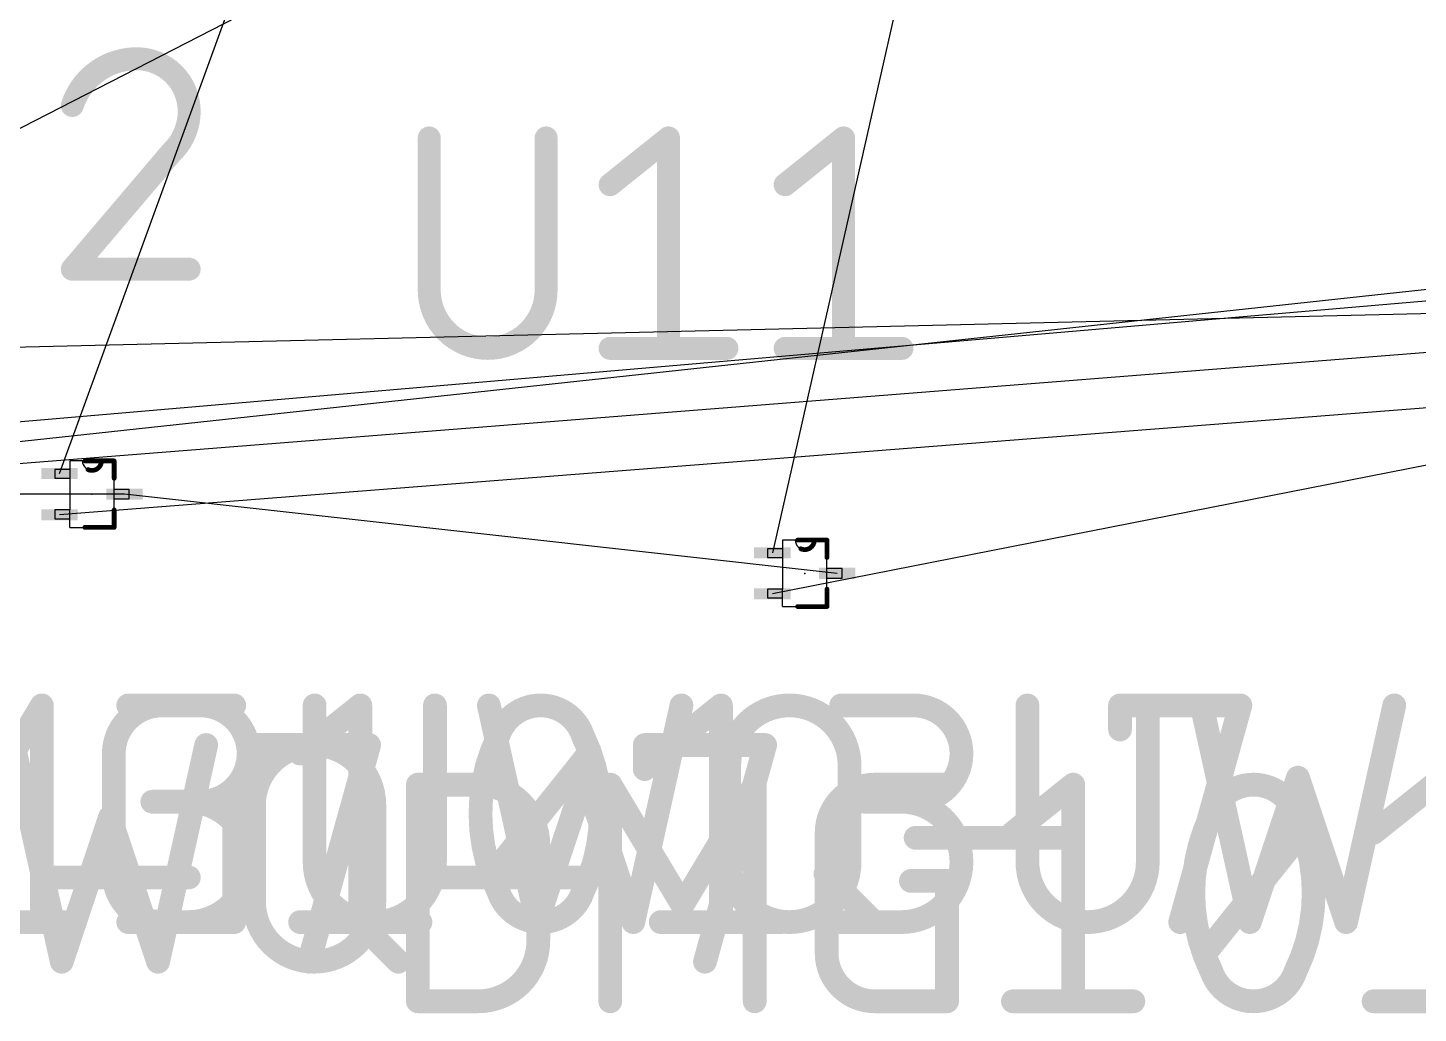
# Model space of a CAD drawing. Extents: x -132 to 159, y -19 to 91.
# Drawn here: x -54.13 to -9.54, y -19.18 to 12.41 of the extents above; entities that cross this region are included whole.
import ezdxf

# ---------------------------------------------------------------- set-up
doc = ezdxf.new("R2010")
doc.units = 0
for name, color, linetype in [('1', 22, 'CONTINUOUS'), ('19', 53, 'CONTINUOUS'), ('21', 253, 'CONTINUOUS'), ('23', 7, 'CONTINUOUS'), ('25', 253, 'CONTINUOUS'), ('27', 253, 'CONTINUOUS'), ('51', 253, 'CONTINUOUS')]:
    doc.layers.add(name, color=color, linetype=linetype)

# ---------------------------------------------------------------- blocks, each defined once
blk = doc.blocks.new('RECT')
blk.add_solid([(-0.5, -0.5), (0.5, -0.5), (-0.5, 0.5), (0.5, 0.5)])

msp = doc.modelspace()

# ---------------------------------------------------------------- linework, layer by layer
at = {"layer": '19'}
for p, q in [((-53.1114, -1.8796), (-38.1, 39.37)), ((-20.32, 39.37), (-30.2514, -4.4196)), ((-75.9714, -1.8796), (-20.32, 26.67)), ((26.34, 6.705), (-103.9114, -4.4704)), ((3.48, 5.405), (-75.9714, -3.2004)), ((26.34, 5.405), (-30.2514, -5.7404)), ((-120.4214, 0.6096), (26.34, 4.105)), ((9.22, 3.455), (-91.2114, -4.4704)), ((32.08, 3.455), (-53.1114, -3.2004)), ((-51.0286, -2.54), (-73.8886, -2.54)), ((-28.1686, -5.08), (-51.0286, -2.54))]:
    msp.add_line(p, q, dxfattribs=at)
at = {"layer": '21', "const_width": 0.1524}
for points in [[(-51.7652, -1.4732), (-52.2986, -1.4732)], [(-51.3588, -1.4732), (-51.7652, -1.4732)], [(-51.3588, -2.032), (-51.3588, -1.4732)], [(-51.3588, -3.6068), (-51.3588, -3.048)], [(-52.2986, -3.6068), (-51.3588, -3.6068)], [(-28.9052, -4.0132), (-29.4386, -4.0132)], [(-28.4988, -4.0132), (-28.9052, -4.0132)], [(-28.4988, -4.572), (-28.4988, -4.0132)], [(-28.4988, -6.1468), (-28.4988, -5.588)], [(-29.4386, -6.1468), (-28.4988, -6.1468)]]:
    msp.add_lwpolyline(points, dxfattribs=at)
at = {"layer": '21'}
for points, const_width in [([(-52.2986, -1.4351, 1), (-52.2986, -1.5113)], 0.0762), ([(-52.197, -1.7526, 0.543), (-51.7652, -1.4732)], 0.1524), ([(-52.1814, -1.7178, 1), (-52.2126, -1.7874)], 0.0762), ([(-51.7652, -1.4351, 1), (-51.7652, -1.5113)], 0.0762), ([(-51.7271, -1.4733, 1), (-51.8033, -1.4731)], 0.0762), ([(-51.7652, -1.5113, 1), (-51.7652, -1.4351)], 0.0762), ([(-51.3207, -1.4732, 1), (-51.3969, -1.4732)], 0.0762), ([(-51.3588, -1.5113, 1), (-51.3588, -1.4351)], 0.0762), ([(-51.3969, -2.032, 1), (-51.3207, -2.032)], 0.0762), ([(-51.3207, -3.048, 1), (-51.3969, -3.048)], 0.0762), ([(-52.2986, -3.5687, 1), (-52.2986, -3.6449)], 0.0762), ([(-51.3588, -3.6449, 1), (-51.3588, -3.5687)], 0.0762), ([(-51.3969, -3.6068, 1), (-51.3207, -3.6068)], 0.0762), ([(-29.4386, -3.9751, 1), (-29.4386, -4.0513)], 0.0762), ([(-29.337, -4.2926, 0.543), (-28.9052, -4.0132)], 0.1524), ([(-28.9052, -3.9751, 1), (-28.9052, -4.0513)], 0.0762), ([(-28.8671, -4.0133, 1), (-28.9433, -4.0131)], 0.0762), ([(-28.9052, -4.0513, 1), (-28.9052, -3.9751)], 0.0762), ([(-28.4607, -4.0132, 1), (-28.5369, -4.0132)], 0.0762), ([(-28.4988, -4.0513, 1), (-28.4988, -3.9751)], 0.0762), ([(-29.3214, -4.2578, 1), (-29.3526, -4.3274)], 0.0762), ([(-28.5369, -4.572, 1), (-28.4607, -4.572)], 0.0762), ([(-28.4607, -5.588, 1), (-28.5369, -5.588)], 0.0762), ([(-29.4386, -6.1087, 1), (-29.4386, -6.1849)], 0.0762), ([(-28.5369, -6.1468, 1), (-28.4607, -6.1468)], 0.0762), ([(-28.4988, -6.1849, 1), (-28.4988, -6.1087)], 0.0762)]:
    msp.add_lwpolyline(points, format="xyb", dxfattribs=dict(at, const_width=const_width))
at = {"layer": '23'}
for p in [(-52.07, -2.54), (-29.21, -5.08)]:
    msp.add_point(p, dxfattribs=at)
at = {"layer": '25'}
for points, const_width in [([(-50.6393, 11.4212, 0.3252), (-52.7011, 9.9217)], 0.7366), ([(-50.6393, 11.6054, 1), (-50.6392, 11.2371)], 0.3683), ([(-48.9523, 9.7343, 0.4142), (-50.6393, 11.4212)], 0.7366), ([(-50.6392, 11.2371, 1), (-50.6393, 11.6054)], 0.3683), ([(-52.8763, 9.9784, 1), (-52.5259, 9.865)], 0.3683), ([(-49.5146, 8.4222, 0.2053), (-48.9523, 9.7343)], 0.7366), ([(-48.7681, 9.7343, 1), (-49.1364, 9.7343)], 0.3683), ([(-49.1364, 9.7343, 1), (-48.7681, 9.7343)], 0.3683), ([(-41.0707, 8.8812, 1), (-41.439, 8.8812)], 0.3683), ([(-37.3219, 8.8812, 1), (-37.6902, 8.8812)], 0.3683), ([(-33.3958, 8.8812, 1), (-33.7641, 8.8812)], 0.3683), ([(-33.465, 8.7374, 1), (-33.695, 9.025)], 0.3683), ([(-27.7825, 8.8812, 1), (-28.1508, 8.8812)], 0.3683), ([(-27.8516, 8.7374, 1), (-28.0817, 9.025)], 0.3683), ([(-49.6416, 8.5555, 1), (-49.3876, 8.2888)], 0.3683), ([(-49.3743, 8.3029, 1), (-49.6549, 8.5415)], 0.3683), ([(-35.5694, 7.5255, 1), (-35.3393, 7.2379)], 0.3683), ([(-29.9561, 7.5255, 1), (-29.726, 7.2379)], 0.3683), ([(-52.7011, 4.8576, 1), (-52.7011, 4.4893)], 0.3683), ([(-52.8414, 4.7927, 1), (-52.5608, 4.5541)], 0.3683), ([(-48.9523, 4.4893, 1), (-48.9523, 4.8576)], 0.3683), ([(-41.0707, 4.0078, 1), (-41.439, 4.0078)], 0.3683), ([(-41.439, 4.0078, 1), (-41.0707, 4.0078)], 0.3683), ([(-41.2548, 4.0078, 1), (-37.506, 4.0078)], 0.7366), ([(-37.3219, 4.0078, 1), (-37.6902, 4.0078)], 0.3683), ([(-37.6902, 4.0078, 1), (-37.3219, 4.0078)], 0.3683), ([(-35.4544, 2.3176, 1), (-35.4544, 1.9493)], 0.3683), ([(-33.7641, 2.1334, 1), (-33.3958, 2.1334)], 0.3683), ([(-31.7056, 1.9493, 1), (-31.7056, 2.3176)], 0.3683), ([(-29.8411, 2.3176, 1), (-29.8411, 1.9493)], 0.3683), ([(-28.1508, 2.1334, 1), (-27.7825, 2.1334)], 0.3683), ([(-26.0923, 1.9493, 1), (-26.0923, 2.3176)], 0.3683)]:
    msp.add_lwpolyline(points, format="xyb", dxfattribs=dict(at, const_width=const_width))
at = {"layer": '25', "const_width": 0.7366}
for points in [[(-41.2548, 8.8812), (-41.2548, 4.0078)], [(-37.506, 4.0078), (-37.506, 8.8812)], [(-35.4544, 7.3817), (-33.58, 8.8812)], [(-33.58, 8.8812), (-33.58, 2.1334)], [(-29.8411, 7.3817), (-27.9667, 8.8812)], [(-27.9667, 8.8812), (-27.9667, 2.1334)], [(-49.5146, 8.4222), (-52.7011, 4.6734)], [(-52.7011, 4.6734), (-48.9523, 4.6734)], [(-35.4544, 2.1334), (-31.7056, 2.1334)], [(-29.8411, 2.1334), (-26.0923, 2.1334)]]:
    msp.add_lwpolyline(points, dxfattribs=at)
at = {"layer": '27', "const_width": 0.762}
for points in [[(-55.9931, -13.1748), (-53.6771, -9.3147)], [(-53.6771, -9.3147), (-53.6771, -16.2629)], [(-50.9063, -9.3147), (-48.5903, -9.3147)], [(-49.8255, -9.3147), (-47.5094, -9.3147)], [(-45.3942, -10.8588), (-43.4641, -9.3147)], [(-44.9309, -9.3147), (-44.9309, -14.3329)], [(-43.4641, -9.3147), (-43.4641, -16.2629)], [(-41.0708, -14.3329), (-41.0708, -9.3147)], [(-39.3426, -9.3147), (-37.7985, -16.2629)], [(-34.7105, -16.2629), (-33.1664, -9.3147)], [(-33.8289, -10.8588), (-31.8989, -9.3147)], [(-31.8989, -9.3147), (-31.8989, -16.2629)], [(-28.0463, -9.3147), (-25.7303, -9.3147)], [(-22.0709, -9.3147), (-22.0709, -14.3329)], [(-19.1019, -10.0868), (-19.1019, -9.3147)], [(-19.1019, -9.3147), (-15.2418, -9.3147)], [(-18.2108, -14.3329), (-18.2108, -9.3147)], [(-15.2418, -9.3147), (-17.1719, -16.2629)], [(-16.4826, -9.3147), (-14.9385, -16.2629)], [(-11.8505, -16.2629), (-10.3064, -9.3147)], [(-54.5826, -10.5847), (-53.0385, -17.5329)], [(-49.9505, -17.5329), (-48.4064, -10.5847)], [(-47.0419, -11.3568), (-47.0419, -10.5847)], [(-47.0419, -10.5847), (-43.1818, -10.5847)], [(-43.1818, -10.5847), (-45.1119, -17.5329)], [(-34.3419, -11.3568), (-34.3419, -10.5847)], [(-34.3419, -10.5847), (-30.4818, -10.5847)], [(-30.4818, -10.5847), (-32.4119, -17.5329)], [(-51.3695, -14.7189), (-51.3695, -10.8588)], [(-39.2255, -14.7189), (-36.1375, -10.8588)], [(-31.6344, -14.3329), (-31.6344, -11.2448)], [(-27.7743, -11.2448), (-27.7743, -14.3329)], [(-41.6168, -18.8029), (-41.6168, -11.8547)], [(-41.6168, -11.8547), (-39.6868, -11.8547)], [(-37.7985, -16.2629), (-36.2545, -11.6308)], [(-36.2545, -11.6308), (-34.7105, -16.2629)], [(-35.4492, -18.8029), (-35.4492, -11.8547)], [(-35.4492, -11.8547), (-33.1331, -15.7148)], [(-33.1331, -15.7148), (-30.8171, -11.8547)], [(-30.8171, -11.8547), (-30.8171, -18.8029)], [(-26.9655, -11.8547), (-24.6494, -11.8547)], [(-22.5342, -13.3988), (-20.6041, -11.8547)], [(-20.6041, -11.8547), (-20.6041, -18.8029)], [(-14.9385, -16.2629), (-13.3945, -11.6308)], [(-13.3945, -11.6308), (-11.8505, -16.2629)], [(-10.9689, -13.3988), (-9.0389, -11.8547)], [(-48.5903, -12.4028), (-50.1343, -12.4028)], [(-48.6675, -12.4028), (-47.5094, -12.4028)], [(-47.5094, -12.4028), (-47.5094, -16.2629)], [(-25.7303, -12.4028), (-27.2743, -12.4028)], [(-46.8744, -15.6029), (-46.8744, -12.5148)], [(-43.0143, -12.5148), (-43.0143, -15.6029)], [(-53.0385, -17.5329), (-51.4945, -12.9008)], [(-51.4945, -12.9008), (-49.9505, -17.5329)], [(-28.5095, -17.2589), (-28.5095, -13.3988)], [(-25.656, -13.5608), (-21.0239, -13.5608)], [(-16.3655, -17.2589), (-13.2775, -13.3988)], [(-37.7567, -13.7848), (-37.7567, -16.8729)], [(-53.596, -14.8308), (-48.9639, -14.8308)], [(-40.896, -14.8308), (-36.2639, -14.8308)], [(-28.5464, -14.7189), (-27.0023, -16.2629)], [(-25.8075, -14.9428), (-24.6494, -14.9428)], [(-24.6494, -14.9428), (-24.6494, -18.8029)], [(-56.6889, -16.2629), (-52.8288, -16.2629)], [(-50.9063, -16.2629), (-48.9763, -16.2629)], [(-47.5094, -16.2629), (-49.8255, -16.2629)], [(-45.3942, -16.2629), (-41.5341, -16.2629)], [(-43.7863, -15.9889), (-42.2423, -17.5329)], [(-33.8289, -16.2629), (-29.9688, -16.2629)], [(-28.0463, -16.2629), (-26.1163, -16.2629)], [(-39.6868, -18.8029), (-41.6168, -18.8029)], [(-24.6494, -18.8029), (-26.9655, -18.8029)], [(-22.5342, -18.8029), (-18.6741, -18.8029)], [(-10.9689, -18.8029), (-7.1088, -18.8029)]]:
    msp.add_lwpolyline(points, dxfattribs=at)
at = {"layer": '27'}
for points, const_width in [([(-53.4866, -9.3147, 1), (-53.8676, -9.3147)], 0.381), ([(-53.5137, -9.4128, 1), (-53.8404, -9.2167)], 0.381), ([(-49.8255, -9.3147, 0.4142), (-51.3695, -10.8588)], 0.762), ([(-50.9063, -9.1242, 1), (-50.9063, -9.5052)], 0.381), ([(-49.8255, -9.1242, 1), (-49.8255, -9.5052)], 0.381), ([(-49.8255, -9.5052, 1), (-49.8255, -9.1242)], 0.381), ([(-48.5903, -12.4028, 1), (-48.5903, -9.3147)], 0.762), ([(-48.5903, -9.1242, 1), (-48.5903, -9.5052)], 0.381), ([(-48.5903, -9.5052, 1), (-48.5903, -9.1242)], 0.381), ([(-47.5094, -9.5052, 1), (-47.5094, -9.1242)], 0.381), ([(-44.7404, -9.3147, 1), (-45.1214, -9.3147)], 0.381), ([(-43.2736, -9.3147, 1), (-43.6546, -9.3147)], 0.381), ([(-43.3451, -9.4635, 1), (-43.5831, -9.166)], 0.381), ([(-40.8803, -9.3147, 1), (-41.2613, -9.3147)], 0.381), ([(-39.1566, -9.2734, 1), (-39.5285, -9.3561)], 0.381), ([(-37.6815, -9.3147, 0.3205), (-39.0325, -10.2798)], 0.762), ([(-36.3305, -10.2798, 0.3205), (-37.6815, -9.3147)], 0.762), ([(-37.6815, -9.1242, 1), (-37.6815, -9.5052)], 0.381), ([(-37.6815, -9.5052, 1), (-37.6815, -9.1242)], 0.381), ([(-32.9805, -9.3561, 1), (-33.3524, -9.2734)], 0.381), ([(-31.7084, -9.3147, 1), (-32.0894, -9.3147)], 0.381), ([(-31.7799, -9.4635, 1), (-32.0179, -9.166)], 0.381), ([(-27.7743, -11.2448, 1), (-31.6344, -11.2448)], 0.762), ([(-28.0463, -9.1242, 1), (-28.0463, -9.5052)], 0.381), ([(-25.7303, -12.4028, 1), (-25.7303, -9.3147)], 0.762), ([(-25.7303, -9.1242, 1), (-25.7303, -9.5052)], 0.381), ([(-25.7303, -9.5052, 1), (-25.7303, -9.1242)], 0.381), ([(-21.8804, -9.3147, 1), (-22.2614, -9.3147)], 0.381), ([(-18.9114, -9.3147, 1), (-19.2924, -9.3147)], 0.381), ([(-19.1019, -9.1242, 1), (-19.1019, -9.5052)], 0.381), ([(-18.0203, -9.3147, 1), (-18.4013, -9.3147)], 0.381), ([(-16.2966, -9.2734, 1), (-16.6685, -9.3561)], 0.381), ([(-15.0583, -9.3657, 1), (-15.4254, -9.2638)], 0.381), ([(-15.2418, -9.5052, 1), (-15.2418, -9.1242)], 0.381), ([(-10.1205, -9.3561, 1), (-10.4924, -9.2734)], 0.381), ([(-48.2205, -10.6261, 1), (-48.5924, -10.5434)], 0.381), ([(-46.8514, -10.5847, 1), (-47.2324, -10.5847)], 0.381), ([(-47.0419, -10.3942, 1), (-47.0419, -10.7752)], 0.381), ([(-43.0143, -12.5148, 1), (-46.8744, -12.5148)], 0.762), ([(-42.9983, -10.6357, 1), (-43.3654, -10.5338)], 0.381), ([(-43.1818, -10.7752, 1), (-43.1818, -10.3942)], 0.381), ([(-39.0325, -10.2798, 0.1139), (-39.6115, -12.7888)], 0.762), ([(-39.2127, -10.218, 1), (-38.8523, -10.3415)], 0.381), ([(-38.8613, -10.3632, 1), (-39.2038, -10.1963)], 0.381), ([(-36.1592, -10.1963, 1), (-36.5017, -10.3632)], 0.381), ([(-35.7515, -12.7888, 0.1139), (-36.3305, -10.2798)], 0.762), ([(-36.5107, -10.3415, 1), (-36.1503, -10.218)], 0.381), ([(-34.1514, -10.5847, 1), (-34.5324, -10.5847)], 0.381), ([(-34.3419, -10.3942, 1), (-34.3419, -10.7752)], 0.381), ([(-30.2983, -10.6357, 1), (-30.6654, -10.5338)], 0.381), ([(-30.4818, -10.7752, 1), (-30.4818, -10.3942)], 0.381), ([(-19.2924, -10.0868, 1), (-18.9114, -10.0868)], 0.381), ([(-51.179, -10.8588, 1), (-51.56, -10.8588)], 0.381), ([(-51.56, -10.8588, 1), (-51.179, -10.8588)], 0.381), ([(-45.5132, -10.71, 1), (-45.2752, -11.0075)], 0.381), ([(-35.9887, -10.9778, 1), (-36.2862, -10.7398)], 0.381), ([(-33.9479, -10.71, 1), (-33.7099, -11.0075)], 0.381), ([(-31.4439, -11.2448, 1), (-31.8249, -11.2448)], 0.381), ([(-31.8249, -11.2448, 1), (-31.4439, -11.2448)], 0.381), ([(-27.5838, -11.2448, 1), (-27.9648, -11.2448)], 0.381), ([(-27.9648, -11.2448, 1), (-27.5838, -11.2448)], 0.381), ([(-47.2324, -11.3568, 1), (-46.8514, -11.3568)], 0.381), ([(-41.4263, -11.8547, 1), (-41.8073, -11.8547)], 0.381), ([(-41.6168, -11.6642, 1), (-41.6168, -12.0452)], 0.381), ([(-37.7567, -13.7848, 0.4142), (-39.6868, -11.8547)], 0.762), ([(-39.6868, -11.6642, 1), (-39.6868, -12.0452)], 0.381), ([(-39.6868, -12.0452, 1), (-39.6868, -11.6642)], 0.381), ([(-36.0738, -11.5706, 1), (-36.4352, -11.691)], 0.381), ([(-36.0738, -11.691, 1), (-36.4352, -11.5706)], 0.381), ([(-35.2587, -11.8547, 1), (-35.6397, -11.8547)], 0.381), ([(-35.2858, -11.7567, 1), (-35.6125, -11.9528)], 0.381), ([(-34.5324, -11.3568, 1), (-34.1514, -11.3568)], 0.381), ([(-30.6266, -11.8547, 1), (-31.0076, -11.8547)], 0.381), ([(-30.6537, -11.9528, 1), (-30.9804, -11.7567)], 0.381), ([(-26.9655, -11.8547, 0.4142), (-28.5095, -13.3988)], 0.762), ([(-26.9655, -11.6642, 1), (-26.9655, -12.0452)], 0.381), ([(-26.9655, -12.0452, 1), (-26.9655, -11.6642)], 0.381), ([(-24.6494, -12.0452, 1), (-24.6494, -11.6642)], 0.381), ([(-20.4136, -11.8547, 1), (-20.7946, -11.8547)], 0.381), ([(-20.4851, -12.0035, 1), (-20.7231, -11.706)], 0.381), ([(-14.8215, -11.8547, 0.3205), (-16.1725, -12.8198)], 0.762), ([(-13.4705, -12.8198, 0.3205), (-14.8215, -11.8547)], 0.762), ([(-14.8215, -11.6642, 1), (-14.8215, -12.0452)], 0.381), ([(-14.8215, -12.0452, 1), (-14.8215, -11.6642)], 0.381), ([(-13.2138, -11.5706, 1), (-13.5752, -11.691)], 0.381), ([(-13.2138, -11.691, 1), (-13.5752, -11.5706)], 0.381), ([(-50.1343, -12.2123, 1), (-50.1343, -12.5933)], 0.381), ([(-48.9763, -16.2629, 1), (-48.9763, -12.4028)], 0.762), ([(-48.9763, -12.2123, 1), (-48.9763, -12.5933)], 0.381), ([(-48.6675, -12.2123, 1), (-48.6675, -12.5933)], 0.381), ([(-48.5903, -12.2123, 1), (-48.5903, -12.5933)], 0.381), ([(-48.5903, -12.5933, 1), (-48.5903, -12.2123)], 0.381), ([(-47.3189, -12.4028, 1), (-47.6999, -12.4028)], 0.381), ([(-47.5094, -12.5933, 1), (-47.5094, -12.2123)], 0.381), ([(-27.2743, -12.2123, 1), (-27.2743, -12.5933)], 0.381), ([(-26.1163, -16.2629, 1), (-26.1163, -12.4028)], 0.762), ([(-26.1163, -12.2123, 1), (-26.1163, -12.5933)], 0.381), ([(-25.7303, -12.2123, 1), (-25.7303, -12.5933)], 0.381), ([(-25.7303, -12.5933, 1), (-25.7303, -12.2123)], 0.381), ([(-46.6839, -12.5148, 1), (-47.0649, -12.5148)], 0.381), ([(-47.0649, -12.5148, 1), (-46.6839, -12.5148)], 0.381), ([(-42.8238, -12.5148, 1), (-43.2048, -12.5148)], 0.381), ([(-43.2048, -12.5148, 1), (-42.8238, -12.5148)], 0.381), ([(-39.6115, -12.7888, 0.1139), (-39.0325, -15.2979)], 0.762), ([(-39.421, -12.7888, 1), (-39.802, -12.7888)], 0.381), ([(-36.3305, -15.2979, 0.1139), (-35.7515, -12.7888)], 0.762), ([(-35.561, -12.7888, 1), (-35.942, -12.7888)], 0.381), ([(-16.1725, -12.8198, 0.1139), (-16.7515, -15.3288)], 0.762), ([(-16.0013, -12.9032, 1), (-16.3438, -12.7363)], 0.381), ([(-13.2992, -12.7363, 1), (-13.6417, -12.9032)], 0.381), ([(-12.8915, -15.3288, 0.1139), (-13.4705, -12.8198)], 0.762), ([(-51.3138, -12.8406, 1), (-51.6752, -12.961)], 0.381), ([(-51.3138, -12.961, 1), (-51.6752, -12.8406)], 0.381), ([(-39.802, -12.7888, 1), (-39.421, -12.7888)], 0.381), ([(-35.942, -12.7888, 1), (-35.561, -12.7888)], 0.381), ([(-16.3527, -12.758, 1), (-15.9923, -12.8815)], 0.381), ([(-13.6507, -12.8815, 1), (-13.2903, -12.758)], 0.381), ([(-28.319, -13.3988, 1), (-28.7, -13.3988)], 0.381), ([(-28.7, -13.3988, 1), (-28.319, -13.3988)], 0.381), ([(-25.656, -13.3703, 1), (-25.656, -13.7513)], 0.381), ([(-22.6532, -13.25, 1), (-22.4152, -13.5475)], 0.381), ([(-21.0239, -13.7513, 1), (-21.0239, -13.3703)], 0.381), ([(-13.1287, -13.5178, 1), (-13.4262, -13.2798)], 0.381), ([(-11.0879, -13.25, 1), (-10.8499, -13.5475)], 0.381), ([(-37.5662, -13.7848, 1), (-37.9472, -13.7848)], 0.381), ([(-37.9472, -13.7848, 1), (-37.5662, -13.7848)], 0.381), ([(-44.9309, -14.3329, 1), (-41.0708, -14.3329)], 0.762), ([(-44.7404, -14.3329, 1), (-45.1214, -14.3329)], 0.381), ([(-45.1214, -14.3329, 1), (-44.7404, -14.3329)], 0.381), ([(-40.8803, -14.3329, 1), (-41.2613, -14.3329)], 0.381), ([(-41.2613, -14.3329, 1), (-40.8803, -14.3329)], 0.381), ([(-31.6344, -14.3329, 1), (-27.7743, -14.3329)], 0.762), ([(-31.4439, -14.3329, 1), (-31.8249, -14.3329)], 0.381), ([(-31.8249, -14.3329, 1), (-31.4439, -14.3329)], 0.381), ([(-27.5838, -14.3329, 1), (-27.9648, -14.3329)], 0.381), ([(-27.9648, -14.3329, 1), (-27.5838, -14.3329)], 0.381), ([(-22.0709, -14.3329, 1), (-18.2108, -14.3329)], 0.762), ([(-21.8804, -14.3329, 1), (-22.2614, -14.3329)], 0.381), ([(-22.2614, -14.3329, 1), (-21.8804, -14.3329)], 0.381), ([(-18.0203, -14.3329, 1), (-18.4013, -14.3329)], 0.381), ([(-18.4013, -14.3329, 1), (-18.0203, -14.3329)], 0.381), ([(-53.596, -14.6403, 1), (-53.596, -15.0213)], 0.381), ([(-51.3695, -14.7189, 0.4142), (-49.8255, -16.2629)], 0.762), ([(-51.179, -14.7189, 1), (-51.56, -14.7189)], 0.381), ([(-51.56, -14.7189, 1), (-51.179, -14.7189)], 0.381), ([(-48.9639, -15.0213, 1), (-48.9639, -14.6403)], 0.381), ([(-40.896, -14.6403, 1), (-40.896, -15.0213)], 0.381), ([(-39.3743, -14.5999, 1), (-39.0768, -14.8379)], 0.381), ([(-36.2639, -15.0213, 1), (-36.2639, -14.6403)], 0.381), ([(-28.4116, -14.5842, 1), (-28.6811, -14.8536)], 0.381), ([(-25.8075, -14.7523, 1), (-25.8075, -15.1333)], 0.381), ([(-24.4589, -14.9428, 1), (-24.8399, -14.9428)], 0.381), ([(-24.6494, -15.1333, 1), (-24.6494, -14.7523)], 0.381), ([(-39.0325, -15.2979, 0.3205), (-37.6815, -16.2629)], 0.762), ([(-38.8523, -15.2361, 1), (-39.2127, -15.3597)], 0.381), ([(-39.2038, -15.3814, 1), (-38.8613, -15.2144)], 0.381), ([(-37.6815, -16.2629, 0.3205), (-36.3305, -15.2979)], 0.762), ([(-36.5017, -15.2144, 1), (-36.1592, -15.3814)], 0.381), ([(-36.1503, -15.3597, 1), (-36.5107, -15.2361)], 0.381), ([(-16.7515, -15.3288, 0.1139), (-16.1725, -17.8379)], 0.762), ([(-16.561, -15.3288, 1), (-16.942, -15.3288)], 0.381), ([(-16.942, -15.3288, 1), (-16.561, -15.3288)], 0.381), ([(-13.4705, -17.8379, 0.1139), (-12.8915, -15.3288)], 0.762), ([(-12.701, -15.3288, 1), (-13.082, -15.3288)], 0.381), ([(-13.082, -15.3288, 1), (-12.701, -15.3288)], 0.381), ([(-46.8744, -15.6029, 1), (-43.0143, -15.6029)], 0.762), ([(-46.6839, -15.6029, 1), (-47.0649, -15.6029)], 0.381), ([(-47.0649, -15.6029, 1), (-46.6839, -15.6029)], 0.381), ([(-42.8238, -15.6029, 1), (-43.2048, -15.6029)], 0.381), ([(-43.2048, -15.6029, 1), (-42.8238, -15.6029)], 0.381), ([(-33.2965, -15.6168, 1), (-32.9698, -15.8128)], 0.381), ([(-33.2965, -15.8128, 1), (-32.9698, -15.6168)], 0.381), ([(-52.8288, -16.4534, 1), (-52.8288, -16.0724)], 0.381), ([(-50.9063, -16.0724, 1), (-50.9063, -16.4534)], 0.381), ([(-49.8255, -16.0724, 1), (-49.8255, -16.4534)], 0.381), ([(-49.8255, -16.4534, 1), (-49.8255, -16.0724)], 0.381), ([(-48.9763, -16.0724, 1), (-48.9763, -16.4534)], 0.381), ([(-48.9763, -16.4534, 1), (-48.9763, -16.0724)], 0.381), ([(-47.5094, -16.4534, 1), (-47.5094, -16.0724)], 0.381), ([(-45.3942, -16.0724, 1), (-45.3942, -16.4534)], 0.381), ([(-43.6516, -15.8542, 1), (-43.9211, -16.1236)], 0.381), ([(-41.5341, -16.4534, 1), (-41.5341, -16.0724)], 0.381), ([(-37.9793, -16.2027, 1), (-37.6178, -16.3231)], 0.381), ([(-37.9845, -16.3042, 1), (-37.6126, -16.2216)], 0.381), ([(-37.6815, -16.0724, 1), (-37.6815, -16.4534)], 0.381), ([(-37.6815, -16.4534, 1), (-37.6815, -16.0724)], 0.381), ([(-34.8964, -16.2216, 1), (-34.5245, -16.3042)], 0.381), ([(-34.8912, -16.3231, 1), (-34.5297, -16.2027)], 0.381), ([(-33.8289, -16.0724, 1), (-33.8289, -16.4534)], 0.381), ([(-29.9688, -16.4534, 1), (-29.9688, -16.0724)], 0.381), ([(-28.0463, -16.0724, 1), (-28.0463, -16.4534)], 0.381), ([(-27.137, -16.3976, 1), (-26.8676, -16.1282)], 0.381), ([(-26.1163, -16.0724, 1), (-26.1163, -16.4534)], 0.381), ([(-26.1163, -16.4534, 1), (-26.1163, -16.0724)], 0.381), ([(-17.3554, -16.2119, 1), (-16.9883, -16.3139)], 0.381), ([(-15.1193, -16.2027, 1), (-14.7578, -16.3231)], 0.381), ([(-15.1245, -16.3042, 1), (-14.7526, -16.2216)], 0.381), ([(-12.0364, -16.2216, 1), (-11.6645, -16.3042)], 0.381), ([(-12.0312, -16.3231, 1), (-11.6697, -16.2027)], 0.381), ([(-53.8676, -16.2629, 1), (-53.4866, -16.2629)], 0.381), ([(-47.6999, -16.2629, 1), (-47.3189, -16.2629)], 0.381), ([(-43.6546, -16.2629, 1), (-43.2736, -16.2629)], 0.381), ([(-39.6868, -18.8029, 0.4142), (-37.7567, -16.8729)], 0.762), ([(-37.5662, -16.8729, 1), (-37.9472, -16.8729)], 0.381), ([(-32.0894, -16.2629, 1), (-31.7084, -16.2629)], 0.381), ([(-37.9472, -16.8729, 1), (-37.5662, -16.8729)], 0.381), ([(-28.5095, -17.2589, 0.4142), (-26.9655, -18.8029)], 0.762), ([(-28.319, -17.2589, 1), (-28.7, -17.2589)], 0.381), ([(-53.2193, -17.4727, 1), (-52.8578, -17.5931)], 0.381), ([(-53.2245, -17.5742, 1), (-52.8526, -17.4916)], 0.381), ([(-50.1364, -17.4916, 1), (-49.7645, -17.5742)], 0.381), ([(-50.1312, -17.5931, 1), (-49.7697, -17.4727)], 0.381), ([(-45.2954, -17.4819, 1), (-44.9283, -17.5839)], 0.381), ([(-42.377, -17.6676, 1), (-42.1076, -17.3982)], 0.381), ([(-32.5954, -17.4819, 1), (-32.2283, -17.5839)], 0.381), ([(-28.7, -17.2589, 1), (-28.319, -17.2589)], 0.381), ([(-16.5143, -17.1399, 1), (-16.2168, -17.3779)], 0.381), ([(-16.1725, -17.8379, 0.3205), (-14.8215, -18.8029)], 0.762), ([(-15.9923, -17.7761, 1), (-16.3527, -17.8997)], 0.381), ([(-16.3438, -17.9214, 1), (-16.0013, -17.7544)], 0.381), ([(-14.8215, -18.8029, 0.3205), (-13.4705, -17.8379)], 0.762), ([(-13.6417, -17.7544, 1), (-13.2992, -17.9214)], 0.381), ([(-13.2903, -17.8997, 1), (-13.6507, -17.7761)], 0.381), ([(-41.6168, -18.6124, 1), (-41.6168, -18.9934)], 0.381), ([(-41.8073, -18.8029, 1), (-41.4263, -18.8029)], 0.381), ([(-39.6868, -18.6124, 1), (-39.6868, -18.9934)], 0.381), ([(-39.6868, -18.9934, 1), (-39.6868, -18.6124)], 0.381), ([(-35.6397, -18.8029, 1), (-35.2587, -18.8029)], 0.381), ([(-31.0076, -18.8029, 1), (-30.6266, -18.8029)], 0.381), ([(-26.9655, -18.6124, 1), (-26.9655, -18.9934)], 0.381), ([(-26.9655, -18.9934, 1), (-26.9655, -18.6124)], 0.381), ([(-24.8399, -18.8029, 1), (-24.4589, -18.8029)], 0.381), ([(-24.6494, -18.9934, 1), (-24.6494, -18.6124)], 0.381), ([(-22.5342, -18.6124, 1), (-22.5342, -18.9934)], 0.381), ([(-20.7946, -18.8029, 1), (-20.4136, -18.8029)], 0.381), ([(-18.6741, -18.9934, 1), (-18.6741, -18.6124)], 0.381), ([(-14.8215, -18.6124, 1), (-14.8215, -18.9934)], 0.381), ([(-14.8215, -18.9934, 1), (-14.8215, -18.6124)], 0.381), ([(-10.9689, -18.6124, 1), (-10.9689, -18.9934)], 0.381)]:
    msp.add_lwpolyline(points, format="xyb", dxfattribs=dict(at, const_width=const_width))
at = {"layer": '51'}
for p, q in [((-52.7812, -1.7526), (-53.2638, -1.7526)), ((-53.2638, -1.7526), (-53.2638, -2.032)), ((-52.3748, -1.4732), (-52.7812, -1.4732)), ((-52.7812, -1.4732), (-52.7812, -1.7526)), ((-52.7812, -1.7526), (-52.7812, -2.032)), ((-51.7652, -1.4732), (-52.3748, -1.4732)), ((-51.3588, -1.4732), (-51.7652, -1.4732)), ((-51.3588, -2.3876), (-51.3588, -1.4732)), ((-53.2638, -2.032), (-52.7812, -2.032)), ((-52.7812, -2.032), (-52.7812, -3.048)), ((-51.3588, -2.6924), (-51.3588, -2.3876)), ((-50.8762, -2.3876), (-51.3588, -2.3876)), ((-50.8762, -2.6924), (-50.8762, -2.3876)), ((-52.7812, -3.048), (-53.2638, -3.048)), ((-53.2638, -3.048), (-53.2638, -3.3274)), ((-52.7812, -3.3274), (-52.7812, -3.048)), ((-51.3588, -3.6068), (-51.3588, -2.6924)), ((-51.3588, -2.6924), (-50.8762, -2.6924)), ((-53.2638, -3.3274), (-52.7812, -3.3274)), ((-52.7812, -3.6068), (-52.7812, -3.3274)), ((-52.7812, -3.6068), (-51.3588, -3.6068)), ((-29.9212, -4.2926), (-30.4038, -4.2926)), ((-30.4038, -4.2926), (-30.4038, -4.572)), ((-29.5148, -4.0132), (-29.9212, -4.0132)), ((-29.9212, -4.0132), (-29.9212, -4.2926)), ((-29.9212, -4.2926), (-29.9212, -4.572)), ((-28.9052, -4.0132), (-29.5148, -4.0132)), ((-28.4988, -4.0132), (-28.9052, -4.0132)), ((-28.4988, -4.9276), (-28.4988, -4.0132)), ((-30.4038, -4.572), (-29.9212, -4.572)), ((-29.9212, -4.572), (-29.9212, -5.588)), ((-28.4988, -5.2324), (-28.4988, -4.9276)), ((-28.0162, -4.9276), (-28.4988, -4.9276)), ((-28.4988, -6.1468), (-28.4988, -5.2324)), ((-28.4988, -5.2324), (-28.0162, -5.2324)), ((-28.0162, -5.2324), (-28.0162, -4.9276)), ((-29.9212, -5.588), (-30.4038, -5.588)), ((-30.4038, -5.588), (-30.4038, -5.8674)), ((-29.9212, -5.8674), (-29.9212, -5.588)), ((-30.4038, -5.8674), (-29.9212, -5.8674)), ((-29.9212, -6.1468), (-29.9212, -5.8674)), ((-29.9212, -6.1468), (-28.4988, -6.1468))]:
    msp.add_line(p, q, dxfattribs=at)
for centre in [(-52.07, -1.4732), (-29.21, -4.0132)]:
    msp.add_arc(centre, 0.3048, 180, 0, dxfattribs=at)

# ---------------------------------------------------------------- block references
at = {"layer": '1', "xscale": 1.1684, "yscale": 0.3556}
for p in [(-53.1114, -1.8796), (-51.0286, -2.54), (-53.1114, -3.2004), (-30.2514, -4.4196), (-28.1686, -5.08), (-30.2514, -5.7404)]:
    msp.add_blockref('RECT', p, dxfattribs=at)

doc.saveas('drawing.dxf')
